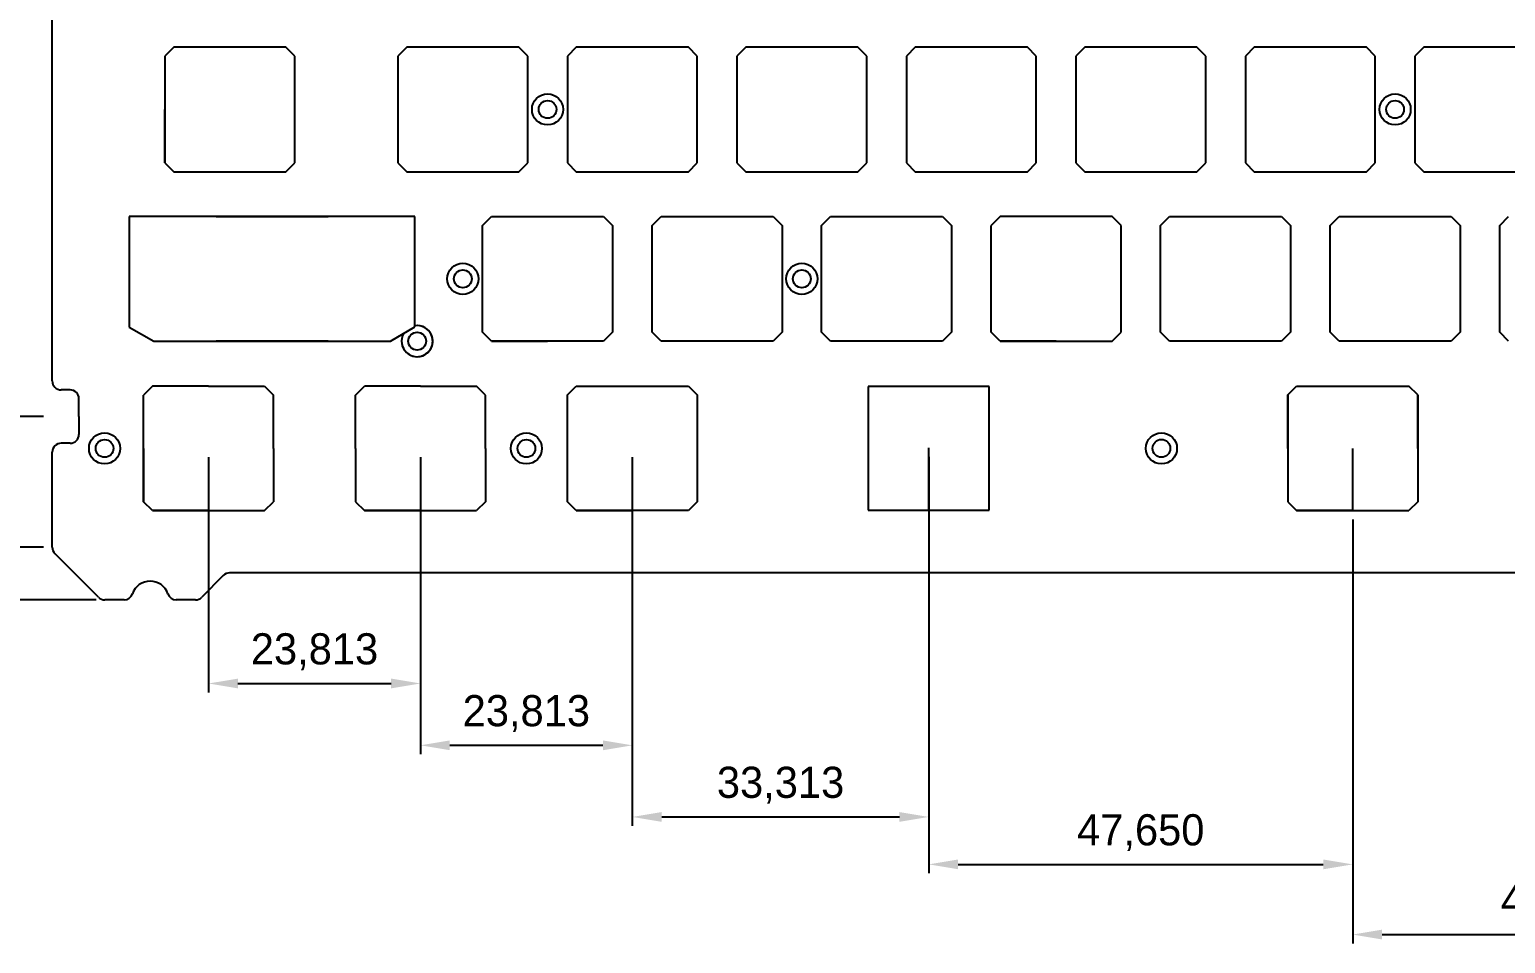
# Model space of a CAD drawing. Header units: millimetres. Extents: x -77 to 404, y -29 to 191.
# Drawn here: x 13.2 to 179.1, y -7.1 to 95.6 of the extents above; entities that cross this region are included whole.
import ezdxf

# ---------------------------------------------------------------- set-up
doc = ezdxf.new("R2010")
doc.units = ezdxf.units.MM
doc.header["$PDSIZE"] = -1
doc.dimstyles.new('ISO-25', dxfattribs={"dimtxt": 2.5, "dimasz": 2.5, "dimexe": 1.25, "dimexo": 0.625, "dimtad": 1, "dimtxsty": 'Standard', "dimcen": 2.5, "dimadec": 0, "dimazin": 0, "dimtfac": 1, "dimtmove": 0, "dimatfit": 3, "dimfxl": 1, "dimarcsym": 0})

# ---------------------------------------------------------------- blocks, each defined once
blk = doc.blocks.new('*D3')
at = {"color": 0, "lineweight": -2, "transparency": 16777216}
for p, q in [((14.76, 106.12), (-32.2, 106.12)), ((-31.2, 102.82), (-31.2, 82.69)), ((-31.2, 55.42), (-31.2, 75.55)), ((14.76, 52.12), (-32.2, 52.12))]:
    blk.add_line(p, q, dxfattribs=at)
at = {"color": 0, "transparency": 16777216}
for points in [[(-31.75, 102.82), (-30.65, 102.82), (-31.2, 106.12)], [(-31.75, 55.42), (-30.65, 55.42), (-31.2, 52.12)]]:
    blk.add_solid(points, dxfattribs=at)
at = {"layer": 'Defpoints', "color": 0, "transparency": 16777216}
for p in [(15.76, 106.12), (-31.2, 52.12), (15.76, 52.12)]:
    blk.add_point(p, dxfattribs=at)
at = {"color": 0, "transparency": 16777216, "insert": (-31.2, 79.12), "char_height": 3.5, "attachment_point": 5}
blk.add_mtext('54,000', dxfattribs=at)
blk = doc.blocks.new('*D4')
at = {"color": 0, "lineweight": -2, "transparency": 16777216}
for p, q in [((33.32, 47.55), (33.32, 21.12)), ((57.14, 47.55), (57.14, 21.12)), ((36.63, 22.12), (53.84, 22.12))]:
    blk.add_line(p, q, dxfattribs=at)
at = {"color": 0, "transparency": 16777216}
for points in [[(36.63, 22.67), (36.63, 21.57), (33.32, 22.12)], [(53.84, 22.67), (53.84, 21.57), (57.14, 22.12)]]:
    blk.add_solid(points, dxfattribs=at)
at = {"layer": 'Defpoints', "color": 0, "transparency": 16777216}
for p in [(33.32, 48.55), (57.14, 48.55), (57.14, 22.12)]:
    blk.add_point(p, dxfattribs=at)
at = {"color": 0, "transparency": 16777216, "insert": (45.23, 25.69), "char_height": 3.5, "attachment_point": 5}
blk.add_mtext('23,813', dxfattribs=at)
blk = doc.blocks.new('*D5')
at = {"color": 0, "lineweight": -2, "transparency": 16777216}
for p, q in [((57.14, 47.55), (57.14, 14.17)), ((80.95, 47.55), (80.95, 14.17)), ((60.44, 15.17), (77.65, 15.17))]:
    blk.add_line(p, q, dxfattribs=at)
at = {"color": 0, "transparency": 16777216}
for points in [[(60.44, 15.72), (60.44, 14.62), (57.14, 15.17)], [(77.65, 15.72), (77.65, 14.62), (80.95, 15.17)]]:
    blk.add_solid(points, dxfattribs=at)
at = {"layer": 'Defpoints', "color": 0, "transparency": 16777216}
for p in [(57.14, 48.55), (80.95, 48.55), (80.95, 15.17)]:
    blk.add_point(p, dxfattribs=at)
at = {"color": 0, "transparency": 16777216, "insert": (69.04, 18.74), "char_height": 3.5, "attachment_point": 5}
blk.add_mtext('23,813', dxfattribs=at)
blk = doc.blocks.new('*D11')
at = {"color": 0, "lineweight": -2, "transparency": 16777216}
for p, q in [((14.76, 52.12), (-42.91, 52.12)), ((-41.91, 48.82), (-41.91, 45.39)), ((-41.91, 34.82), (-41.91, 38.25)), ((14.86, 31.52), (-42.91, 31.52))]:
    blk.add_line(p, q, dxfattribs=at)
at = {"color": 0, "transparency": 16777216}
for points in [[(-42.46, 48.82), (-41.36, 48.82), (-41.91, 52.12)], [(-42.46, 34.82), (-41.36, 34.82), (-41.91, 31.52)]]:
    blk.add_solid(points, dxfattribs=at)
at = {"layer": 'Defpoints', "color": 0, "transparency": 16777216}
for p in [(15.76, 52.12), (-41.91, 31.52), (15.86, 31.52)]:
    blk.add_point(p, dxfattribs=at)
at = {"color": 0, "transparency": 16777216, "insert": (-41.91, 41.82), "char_height": 3.5, "attachment_point": 5}
blk.add_mtext('20,600', dxfattribs=at)
blk = doc.blocks.new('*D12')
at = {"color": 0, "lineweight": -2, "transparency": 16777216}
for p, q in [((-61.98, 40.74), (-61.98, 44.04)), ((14.76, 37.43), (-62.98, 37.43)), ((-61.98, 37.43), (-61.98, 31.52)), ((20.68, 31.52), (-62.98, 31.52)), ((-61.98, 28.22), (-61.98, 24.92)), ((-61.98, 24.92), (-76.92, 24.92))]:
    blk.add_line(p, q, dxfattribs=at)
at = {"color": 0, "transparency": 16777216}
for points in [[(-62.53, 40.74), (-61.43, 40.74), (-61.98, 37.43)], [(-62.53, 28.22), (-61.43, 28.22), (-61.98, 31.52)]]:
    blk.add_solid(points, dxfattribs=at)
at = {"layer": 'Defpoints', "color": 0, "transparency": 16777216}
for p in [(15.76, 37.43), (-61.98, 31.52), (21.68, 31.52)]:
    blk.add_point(p, dxfattribs=at)
at = {"color": 0, "transparency": 16777216, "insert": (-70.21, 28.48), "char_height": 3.5, "attachment_point": 5}
blk.add_mtext('5,914', dxfattribs=at)
blk = doc.blocks.new('*D19')
at = {"color": 0, "lineweight": -2, "transparency": 16777216}
for p, q in [((114.26, 47.6), (114.26, 6.12)), ((80.95, 40.55), (80.95, 6.12)), ((84.25, 7.12), (110.96, 7.12))]:
    blk.add_line(p, q, dxfattribs=at)
at = {"color": 0, "transparency": 16777216}
for points in [[(84.25, 7.67), (84.25, 6.57), (80.95, 7.12)], [(110.96, 7.67), (110.96, 6.57), (114.26, 7.12)]]:
    blk.add_solid(points, dxfattribs=at)
at = {"layer": 'Defpoints', "color": 0, "transparency": 16777216}
for p in [(114.26, 48.6), (80.95, 41.55), (114.26, 7.12)]:
    blk.add_point(p, dxfattribs=at)
at = {"color": 0, "transparency": 16777216, "insert": (97.61, 10.69), "char_height": 3.5, "attachment_point": 5}
blk.add_mtext('33,313', dxfattribs=at)
blk = doc.blocks.new('*D20')
at = {"color": 0, "lineweight": -2, "transparency": 16777216}
for p, q in [((114.26, 40.6), (114.26, 0.79)), ((161.91, 40.55), (161.91, 0.79)), ((117.56, 1.79), (158.61, 1.79))]:
    blk.add_line(p, q, dxfattribs=at)
at = {"color": 0, "transparency": 16777216}
for points in [[(117.56, 2.34), (117.56, 1.24), (114.26, 1.79)], [(158.61, 2.34), (158.61, 1.24), (161.91, 1.79)]]:
    blk.add_solid(points, dxfattribs=at)
at = {"layer": 'Defpoints', "color": 0, "transparency": 16777216}
for p in [(114.26, 41.6), (161.91, 41.55), (161.91, 1.79)]:
    blk.add_point(p, dxfattribs=at)
at = {"color": 0, "transparency": 16777216, "insert": (138.09, 5.35), "char_height": 3.5, "attachment_point": 5}
blk.add_mtext('47,650', dxfattribs=at)
blk = doc.blocks.new('*D21')
at = {"color": 0, "lineweight": -2, "transparency": 16777216}
for p, q in [((161.91, 40.55), (161.91, -7.1)), ((209.54, 40.6), (209.54, -7.1)), ((165.21, -6.1), (206.24, -6.1))]:
    blk.add_line(p, q, dxfattribs=at)
at = {"color": 0, "transparency": 16777216}
for points in [[(165.21, -5.55), (165.21, -6.65), (161.91, -6.1)], [(206.24, -5.55), (206.24, -6.65), (209.54, -6.1)]]:
    blk.add_solid(points, dxfattribs=at)
at = {"layer": 'Defpoints', "color": 0, "transparency": 16777216}
for p in [(161.91, 41.55), (209.54, 41.6), (209.54, -6.1)]:
    blk.add_point(p, dxfattribs=at)
at = {"color": 0, "transparency": 16777216, "insert": (185.72, -2.54), "char_height": 3.5, "attachment_point": 5}
blk.add_mtext('47,625', dxfattribs=at)

msp = doc.modelspace()

# ---------------------------------------------------------------- linework, layer by layer
at = {"color": 7, "true_color": 0xffffff}
for p, q in [((15.7624, 56.1203), (15.7624, 102.1203)), ((15.7624, 56.1203), (15.7624, 102.1203)), ((15.7624, 56.1203), (15.7624, 102.1203)), ((43.0061, 92.6453), (42.0061, 93.6453)), ((43.0061, 92.6453), (42.0061, 93.6453)), ((43.0061, 90.6453), (43.0061, 92.6453)), ((43.0061, 90.6453), (43.0061, 92.6453)), ((29.4061, 79.6453), (35.7061, 79.6453)), ((29.4061, 79.6453), (42.0061, 79.6453)), ((29.4061, 79.6453), (35.7061, 79.6453)), ((29.4061, 79.6453), (42.0061, 79.6453)), ((34.1686, 79.6453), (40.4686, 79.6453)), ((34.1686, 79.6453), (40.4686, 79.6453)), ((55.5999, 79.6453), (61.8999, 79.6453)), ((55.5999, 79.6453), (61.8999, 79.6453)), ((56.5186, 74.5983), (24.4186, 74.5983)), ((24.4186, 74.5983), (24.4186, 62.186)), ((56.5186, 62.201), (56.5186, 74.5983)), ((24.4186, 62.186), (27.1686, 60.5983)), ((53.7686, 60.5983), (56.5186, 62.201)), ((34.1686, 60.6012), (40.4686, 60.6012)), ((34.1686, 60.6012), (40.4686, 60.6012)), ((34.1686, 60.6012), (40.4686, 60.6012)), ((34.1686, 60.6012), (40.4686, 60.6012)), ((34.1686, 60.6012), (40.4686, 60.6012)), ((34.1686, 60.6012), (40.4686, 60.6012)), ((34.1686, 60.6012), (40.4686, 60.6012)), ((34.1686, 60.6012), (40.4686, 60.6012)), ((65.1249, 60.6012), (71.4249, 60.6012)), ((65.1249, 60.6012), (71.4249, 60.6012)), ((65.1249, 60.6012), (71.4249, 60.6012)), ((65.1249, 60.6012), (71.4249, 60.6012)), ((65.1249, 60.6012), (71.4249, 60.6012)), ((65.1249, 60.6012), (71.4249, 60.6012)), ((27.0249, 55.5453), (26.0249, 54.5453)), ((29.0249, 55.5453), (27.0249, 55.5453)), ((121.0624, 55.4983), (107.4624, 55.4983)), ((107.4624, 55.4983), (107.4624, 41.5983)), ((121.0624, 41.5983), (121.0624, 55.4983)), ((26.0249, 52.5453), (26.0249, 54.5453)), ((15.7624, 37.4345), (15.7624, 48.1203)), ((15.7624, 37.4345), (15.7624, 48.1203)), ((15.7624, 37.4345), (15.7624, 48.1203)), ((114.2624, 41.5983), (114.2624, 48.5983)), ((161.9124, 41.5483), (161.9124, 48.5483)), ((27.0249, 41.5453), (33.3249, 41.5453)), ((30.9436, 41.5453), (35.7061, 41.5453)), ((50.8374, 41.5453), (57.1374, 41.5453)), ((50.8374, 41.5453), (57.1374, 41.5453)), ((50.8374, 41.5453), (57.1374, 41.5453)), ((74.6499, 41.5512), (80.9499, 41.5512)), ((74.6499, 41.5512), (80.9499, 41.5512)), ((107.4624, 41.5983), (121.0624, 41.5983)), ((107.4624, 41.5983), (114.2624, 41.5983)), ((155.6124, 41.5483), (161.9124, 41.5483)), ((155.6124, 41.5483), (161.9124, 41.5483))]:
    msp.add_line(p, q, dxfattribs=at)
at = {"color": 7, "linetype": 'Continuous'}
for p, q in [((29.4061, 93.6453), (28.4061, 92.6453)), ((29.4061, 93.6453), (28.4061, 92.6453)), ((42.0061, 93.6453), (29.4061, 93.6453)), ((42.0061, 93.6453), (29.4061, 93.6453)), ((55.5999, 93.6453), (54.5999, 92.6453)), ((55.5999, 93.6453), (54.5999, 92.6453)), ((55.5999, 93.6453), (54.5999, 92.6453)), ((68.1999, 93.6453), (55.5999, 93.6453)), ((68.1999, 93.6453), (55.5999, 93.6453)), ((68.1999, 93.6453), (55.5999, 93.6453)), ((69.1999, 92.6453), (68.1999, 93.6453)), ((69.1999, 92.6453), (68.1999, 93.6453)), ((69.1999, 92.6453), (68.1999, 93.6453)), ((74.6499, 93.6453), (73.6499, 92.6453)), ((74.6499, 93.6453), (73.6499, 92.6453)), ((74.6499, 93.6453), (73.6499, 92.6453)), ((87.2499, 93.6453), (74.6499, 93.6453)), ((87.2499, 93.6453), (74.6499, 93.6453)), ((87.2499, 93.6453), (74.6499, 93.6453)), ((88.2499, 92.6453), (87.2499, 93.6453)), ((88.2499, 92.6453), (87.2499, 93.6453)), ((88.2499, 92.6453), (87.2499, 93.6453)), ((93.6999, 93.6453), (92.6999, 92.6453)), ((93.6999, 93.6453), (92.6999, 92.6453)), ((93.6999, 93.6453), (92.6999, 92.6453)), ((106.2999, 93.6453), (93.6999, 93.6453)), ((106.2999, 93.6453), (93.6999, 93.6453)), ((106.2999, 93.6453), (93.6999, 93.6453)), ((107.2999, 92.6453), (106.2999, 93.6453)), ((107.2999, 92.6453), (106.2999, 93.6453)), ((107.2999, 92.6453), (106.2999, 93.6453)), ((112.7499, 93.6453), (111.7499, 92.6453)), ((112.7499, 93.6453), (111.7499, 92.6453)), ((112.7499, 93.6453), (111.7499, 92.6453)), ((125.3499, 93.6453), (112.7499, 93.6453)), ((125.3499, 93.6453), (112.7499, 93.6453)), ((125.3499, 93.6453), (112.7499, 93.6453)), ((126.3499, 92.6453), (125.3499, 93.6453)), ((126.3499, 92.6453), (125.3499, 93.6453)), ((126.3499, 92.6453), (125.3499, 93.6453)), ((131.7999, 93.6453), (130.7999, 92.6453)), ((131.7999, 93.6453), (130.7999, 92.6453)), ((131.7999, 93.6453), (130.7999, 92.6453)), ((144.3999, 93.6453), (131.7999, 93.6453)), ((144.3999, 93.6453), (131.7999, 93.6453)), ((144.3999, 93.6453), (131.7999, 93.6453)), ((145.3999, 92.6453), (144.3999, 93.6453)), ((145.3999, 92.6453), (144.3999, 93.6453)), ((145.3999, 92.6453), (144.3999, 93.6453)), ((150.8499, 93.6453), (149.8499, 92.6453)), ((150.8499, 93.6453), (149.8499, 92.6453)), ((150.8499, 93.6453), (149.8499, 92.6453)), ((163.4499, 93.6453), (150.8499, 93.6453)), ((163.4499, 93.6453), (150.8499, 93.6453)), ((163.4499, 93.6453), (150.8499, 93.6453)), ((164.4499, 92.6453), (163.4499, 93.6453)), ((164.4499, 92.6453), (163.4499, 93.6453)), ((164.4499, 92.6453), (163.4499, 93.6453)), ((169.8999, 93.6453), (168.8999, 92.6453)), ((169.8999, 93.6453), (168.8999, 92.6453)), ((169.8999, 93.6453), (168.8999, 92.6453)), ((182.4999, 93.6453), (169.8999, 93.6453)), ((182.4999, 93.6453), (169.8999, 93.6453)), ((182.4999, 93.6453), (169.8999, 93.6453)), ((28.4061, 92.6453), (28.4061, 80.6453)), ((28.4061, 92.6453), (28.4061, 80.6453)), ((54.5999, 92.6453), (54.5999, 80.6453)), ((54.5999, 92.6453), (54.5999, 80.6453)), ((54.5999, 92.6453), (54.5999, 80.6453)), ((69.1999, 80.6453), (69.1999, 92.6453)), ((69.1999, 80.6453), (69.1999, 92.6453)), ((69.1999, 80.6453), (69.1999, 92.6453)), ((73.6499, 92.6453), (73.6499, 80.6453)), ((73.6499, 92.6453), (73.6499, 80.6453)), ((73.6499, 92.6453), (73.6499, 80.6453)), ((88.2499, 80.6453), (88.2499, 92.6453)), ((88.2499, 80.6453), (88.2499, 92.6453)), ((88.2499, 80.6453), (88.2499, 92.6453)), ((92.6999, 92.6453), (92.6999, 80.6453)), ((92.6999, 92.6453), (92.6999, 80.6453)), ((92.6999, 92.6453), (92.6999, 80.6453)), ((107.2999, 80.6453), (107.2999, 92.6453)), ((107.2999, 80.6453), (107.2999, 92.6453)), ((107.2999, 80.6453), (107.2999, 92.6453)), ((111.7499, 92.6453), (111.7499, 80.6453)), ((111.7499, 92.6453), (111.7499, 80.6453)), ((111.7499, 92.6453), (111.7499, 80.6453)), ((126.3499, 80.6453), (126.3499, 92.6453)), ((126.3499, 80.6453), (126.3499, 92.6453)), ((126.3499, 80.6453), (126.3499, 92.6453)), ((130.7999, 92.6453), (130.7999, 80.6453)), ((130.7999, 92.6453), (130.7999, 80.6453)), ((130.7999, 92.6453), (130.7999, 80.6453)), ((145.3999, 80.6453), (145.3999, 92.6453)), ((145.3999, 80.6453), (145.3999, 92.6453)), ((145.3999, 80.6453), (145.3999, 92.6453)), ((149.8499, 92.6453), (149.8499, 80.6453)), ((149.8499, 92.6453), (149.8499, 80.6453)), ((149.8499, 92.6453), (149.8499, 80.6453)), ((164.4499, 80.6453), (164.4499, 92.6453)), ((164.4499, 80.6453), (164.4499, 92.6453)), ((164.4499, 80.6453), (164.4499, 92.6453)), ((168.8999, 92.6453), (168.8999, 80.6453)), ((168.8999, 92.6453), (168.8999, 80.6453)), ((168.8999, 92.6453), (168.8999, 80.6453)), ((43.0061, 80.6453), (43.0061, 90.6453)), ((43.0061, 80.6453), (43.0061, 90.6453)), ((28.4061, 80.6453), (29.4061, 79.6453)), ((28.4061, 80.6453), (29.4061, 79.6453)), ((29.4061, 79.6453), (42.0061, 79.6453)), ((29.4061, 79.6453), (42.0061, 79.6453)), ((42.0061, 79.6453), (43.0061, 80.6453)), ((42.0061, 79.6453), (43.0061, 80.6453)), ((54.5999, 80.6453), (55.5999, 79.6453)), ((54.5999, 80.6453), (55.5999, 79.6453)), ((54.5999, 80.6453), (55.5999, 79.6453)), ((55.5999, 79.6453), (68.1999, 79.6453)), ((55.5999, 79.6453), (68.1999, 79.6453)), ((55.5999, 79.6453), (68.1999, 79.6453)), ((68.1999, 79.6453), (69.1999, 80.6453)), ((68.1999, 79.6453), (69.1999, 80.6453)), ((68.1999, 79.6453), (69.1999, 80.6453)), ((73.6499, 80.6453), (74.6499, 79.6453)), ((73.6499, 80.6453), (74.6499, 79.6453)), ((73.6499, 80.6453), (74.6499, 79.6453)), ((74.6499, 79.6453), (87.2499, 79.6453)), ((74.6499, 79.6453), (87.2499, 79.6453)), ((74.6499, 79.6453), (87.2499, 79.6453)), ((87.2499, 79.6453), (88.2499, 80.6453)), ((87.2499, 79.6453), (88.2499, 80.6453)), ((87.2499, 79.6453), (88.2499, 80.6453)), ((92.6999, 80.6453), (93.6999, 79.6453)), ((92.6999, 80.6453), (93.6999, 79.6453)), ((92.6999, 80.6453), (93.6999, 79.6453)), ((93.6999, 79.6453), (106.2999, 79.6453)), ((93.6999, 79.6453), (106.2999, 79.6453)), ((93.6999, 79.6453), (106.2999, 79.6453)), ((106.2999, 79.6453), (107.2999, 80.6453)), ((106.2999, 79.6453), (107.2999, 80.6453)), ((106.2999, 79.6453), (107.2999, 80.6453)), ((111.7499, 80.6453), (112.7499, 79.6453)), ((111.7499, 80.6453), (112.7499, 79.6453)), ((111.7499, 80.6453), (112.7499, 79.6453)), ((112.7499, 79.6453), (125.3499, 79.6453)), ((112.7499, 79.6453), (125.3499, 79.6453)), ((112.7499, 79.6453), (125.3499, 79.6453)), ((125.3499, 79.6453), (126.3499, 80.6453)), ((125.3499, 79.6453), (126.3499, 80.6453)), ((125.3499, 79.6453), (126.3499, 80.6453)), ((130.7999, 80.6453), (131.7999, 79.6453)), ((130.7999, 80.6453), (131.7999, 79.6453)), ((130.7999, 80.6453), (131.7999, 79.6453)), ((131.7999, 79.6453), (144.3999, 79.6453)), ((131.7999, 79.6453), (144.3999, 79.6453)), ((131.7999, 79.6453), (144.3999, 79.6453)), ((144.3999, 79.6453), (145.3999, 80.6453)), ((144.3999, 79.6453), (145.3999, 80.6453)), ((144.3999, 79.6453), (145.3999, 80.6453)), ((149.8499, 80.6453), (150.8499, 79.6453)), ((149.8499, 80.6453), (150.8499, 79.6453)), ((149.8499, 80.6453), (150.8499, 79.6453)), ((150.8499, 79.6453), (163.4499, 79.6453)), ((150.8499, 79.6453), (163.4499, 79.6453)), ((150.8499, 79.6453), (163.4499, 79.6453)), ((163.4499, 79.6453), (164.4499, 80.6453)), ((163.4499, 79.6453), (164.4499, 80.6453)), ((163.4499, 79.6453), (164.4499, 80.6453)), ((168.8999, 80.6453), (169.8999, 79.6453)), ((168.8999, 80.6453), (169.8999, 79.6453)), ((168.8999, 80.6453), (169.8999, 79.6453)), ((169.8999, 79.6453), (182.4999, 79.6453)), ((169.8999, 79.6453), (182.4999, 79.6453)), ((169.8999, 79.6453), (182.4999, 79.6453)), ((27.1686, 60.5983), (53.7686, 60.5983))]:
    msp.add_line(p, q, dxfattribs=at)
for p, q in [((28.4061, 80.6453), (28.4061, 86.6453)), ((28.4061, 80.6453), (28.4061, 86.6453)), ((29.4061, 79.6453), (35.7061, 79.6453)), ((29.4061, 79.6453), (35.7061, 79.6453)), ((34.1686, 79.6453), (40.4686, 79.6453)), ((34.1686, 79.6453), (40.4686, 79.6453)), ((55.5999, 79.6453), (61.8999, 79.6453)), ((55.5999, 79.6453), (61.8999, 79.6453)), ((131.7999, 79.6453), (138.0999, 79.6453)), ((131.7999, 79.6453), (138.0999, 79.6453)), ((34.1686, 74.5953), (46.7686, 74.5953)), ((34.1686, 74.5953), (40.4686, 74.5953)), ((34.1686, 74.5953), (40.4686, 74.5953)), ((34.1686, 74.5953), (46.7686, 74.5953)), ((34.1686, 74.5953), (40.4686, 74.5953)), ((34.1686, 74.5953), (40.4686, 74.5953)), ((40.4686, 74.5953), (46.7686, 74.5953)), ((40.4686, 74.5953), (46.7686, 74.5953)), ((40.4686, 74.5953), (46.7686, 74.5953)), ((40.4686, 74.5953), (46.7686, 74.5953)), ((64.1278, 73.5983), (65.1249, 74.5953)), ((64.1278, 73.5983), (65.1249, 74.5953)), ((64.1278, 73.5983), (65.1249, 74.5953)), ((64.1278, 61.5983), (64.1278, 73.5983)), ((64.1278, 61.5983), (64.1278, 73.5983)), ((64.1278, 61.5983), (64.1278, 73.5983)), ((65.1249, 74.5953), (77.7249, 74.5953)), ((65.1249, 74.5953), (77.7249, 74.5953)), ((65.1249, 74.5953), (77.7249, 74.5953)), ((77.7249, 74.5953), (78.7219, 73.5983)), ((77.7249, 74.5953), (78.7219, 73.5983)), ((77.7249, 74.5953), (78.7219, 73.5983)), ((78.7219, 73.5983), (78.7219, 61.5983)), ((78.7219, 73.5983), (78.7219, 61.5983)), ((78.7219, 73.5983), (78.7219, 61.5983)), ((83.1778, 73.5983), (84.1749, 74.5953)), ((83.1778, 73.5983), (84.1749, 74.5953)), ((83.1778, 73.5983), (84.1749, 74.5953)), ((83.1778, 61.5983), (83.1778, 73.5983)), ((83.1778, 61.5983), (83.1778, 73.5983)), ((83.1778, 61.5983), (83.1778, 73.5983)), ((84.1749, 74.5953), (96.7749, 74.5953)), ((84.1749, 74.5953), (96.7749, 74.5953)), ((84.1749, 74.5953), (96.7749, 74.5953)), ((96.7749, 74.5953), (97.7719, 73.5983)), ((96.7749, 74.5953), (97.7719, 73.5983)), ((96.7749, 74.5953), (97.7719, 73.5983)), ((97.7719, 73.5983), (97.7719, 61.5983)), ((97.7719, 73.5983), (97.7719, 61.5983)), ((97.7719, 73.5983), (97.7719, 61.5983)), ((102.2278, 73.5983), (103.2249, 74.5953)), ((102.2278, 73.5983), (103.2249, 74.5953)), ((102.2278, 73.5983), (103.2249, 74.5953)), ((102.2278, 61.5983), (102.2278, 73.5983)), ((102.2278, 61.5983), (102.2278, 73.5983)), ((102.2278, 61.5983), (102.2278, 73.5983)), ((103.2249, 74.5953), (115.8249, 74.5953)), ((103.2249, 74.5953), (115.8249, 74.5953)), ((103.2249, 74.5953), (115.8249, 74.5953)), ((115.8249, 74.5953), (116.8219, 73.5983)), ((115.8249, 74.5953), (116.8219, 73.5983)), ((115.8249, 74.5953), (116.8219, 73.5983)), ((116.8219, 73.5983), (116.8219, 61.5983)), ((116.8219, 73.5983), (116.8219, 61.5983)), ((116.8219, 73.5983), (116.8219, 61.5983)), ((122.2749, 74.5953), (121.2778, 73.5983)), ((122.2749, 74.5953), (121.2778, 73.5983)), ((122.2749, 74.5953), (121.2778, 73.5983)), ((121.2778, 61.5983), (121.2778, 73.5983)), ((121.2778, 61.5983), (121.2778, 73.5983)), ((121.2778, 61.5983), (121.2778, 73.5983)), ((134.8749, 74.5953), (122.2749, 74.5953)), ((134.8749, 74.5953), (122.2749, 74.5953)), ((134.8749, 74.5953), (122.2749, 74.5953)), ((135.8719, 73.5983), (134.8749, 74.5953)), ((135.8719, 73.5983), (134.8749, 74.5953)), ((135.8719, 73.5983), (134.8749, 74.5953)), ((135.8719, 61.5983), (135.8719, 73.5983)), ((135.8719, 61.5983), (135.8719, 73.5983)), ((135.8719, 61.5983), (135.8719, 73.5983)), ((140.3278, 73.5983), (141.3249, 74.5953)), ((140.3278, 73.5983), (141.3249, 74.5953)), ((140.3278, 73.5983), (141.3249, 74.5953)), ((140.3278, 61.5983), (140.3278, 73.5983)), ((140.3278, 61.5983), (140.3278, 73.5983)), ((140.3278, 61.5983), (140.3278, 73.5983)), ((141.3249, 74.5953), (153.9249, 74.5953)), ((141.3249, 74.5953), (153.9249, 74.5953)), ((141.3249, 74.5953), (153.9249, 74.5953)), ((153.9249, 74.5953), (154.9219, 73.5983)), ((153.9249, 74.5953), (154.9219, 73.5983)), ((153.9249, 74.5953), (154.9219, 73.5983)), ((154.9219, 73.5983), (154.9219, 61.5983)), ((154.9219, 73.5983), (154.9219, 61.5983)), ((154.9219, 73.5983), (154.9219, 61.5983)), ((159.3778, 73.5983), (160.3749, 74.5953)), ((159.3778, 73.5983), (160.3749, 74.5953)), ((159.3778, 73.5983), (160.3749, 74.5953)), ((159.3778, 61.5983), (159.3778, 73.5983)), ((159.3778, 61.5983), (159.3778, 73.5983)), ((159.3778, 61.5983), (159.3778, 73.5983)), ((160.3749, 74.5953), (172.9749, 74.5953)), ((160.3749, 74.5953), (172.9749, 74.5953)), ((160.3749, 74.5953), (172.9749, 74.5953)), ((172.9749, 74.5953), (173.9719, 73.5983)), ((172.9749, 74.5953), (173.9719, 73.5983)), ((172.9749, 74.5953), (173.9719, 73.5983)), ((173.9719, 73.5983), (173.9719, 61.5983)), ((173.9719, 73.5983), (173.9719, 61.5983)), ((173.9719, 73.5983), (173.9719, 61.5983)), ((178.4278, 73.5983), (179.4249, 74.5953)), ((178.4278, 73.5983), (179.4249, 74.5953)), ((178.4278, 73.5983), (179.4249, 74.5953)), ((178.4278, 61.5983), (178.4278, 73.5983)), ((178.4278, 61.5983), (178.4278, 73.5983)), ((178.4278, 61.5983), (178.4278, 73.5983)), ((65.1249, 60.6012), (64.1278, 61.5983)), ((65.1249, 60.6012), (64.1278, 61.5983)), ((65.1249, 60.6012), (64.1278, 61.5983)), ((78.7219, 61.5983), (77.7249, 60.6012)), ((78.7219, 61.5983), (77.7249, 60.6012)), ((78.7219, 61.5983), (77.7249, 60.6012)), ((84.1749, 60.6012), (83.1778, 61.5983)), ((84.1749, 60.6012), (83.1778, 61.5983)), ((84.1749, 60.6012), (83.1778, 61.5983)), ((97.7719, 61.5983), (96.7749, 60.6012)), ((97.7719, 61.5983), (96.7749, 60.6012)), ((97.7719, 61.5983), (96.7749, 60.6012)), ((103.2249, 60.6012), (102.2278, 61.5983)), ((103.2249, 60.6012), (102.2278, 61.5983)), ((103.2249, 60.6012), (102.2278, 61.5983)), ((116.8219, 61.5983), (115.8249, 60.6012)), ((116.8219, 61.5983), (115.8249, 60.6012)), ((116.8219, 61.5983), (115.8249, 60.6012)), ((122.2749, 60.6012), (121.2778, 61.5983)), ((122.2749, 60.6012), (121.2778, 61.5983)), ((122.2749, 60.6012), (121.2778, 61.5983)), ((134.8749, 60.6012), (135.8719, 61.5983)), ((134.8749, 60.6012), (135.8719, 61.5983)), ((134.8749, 60.6012), (135.8719, 61.5983)), ((141.3249, 60.6012), (140.3278, 61.5983)), ((141.3249, 60.6012), (140.3278, 61.5983)), ((141.3249, 60.6012), (140.3278, 61.5983)), ((154.9219, 61.5983), (153.9249, 60.6012)), ((154.9219, 61.5983), (153.9249, 60.6012)), ((154.9219, 61.5983), (153.9249, 60.6012)), ((160.3749, 60.6012), (159.3778, 61.5983)), ((160.3749, 60.6012), (159.3778, 61.5983)), ((160.3749, 60.6012), (159.3778, 61.5983)), ((173.9719, 61.5983), (172.9749, 60.6012)), ((173.9719, 61.5983), (172.9749, 60.6012)), ((173.9719, 61.5983), (172.9749, 60.6012)), ((179.4249, 60.6012), (178.4278, 61.5983)), ((179.4249, 60.6012), (178.4278, 61.5983)), ((179.4249, 60.6012), (178.4278, 61.5983)), ((40.4686, 60.6012), (34.1686, 60.6012)), ((46.7686, 60.6012), (34.1686, 60.6012)), ((34.1686, 60.6012), (40.4686, 60.6012)), ((46.7686, 60.6012), (34.1686, 60.6012)), ((34.1686, 60.6012), (40.4686, 60.6012)), ((40.4686, 60.6012), (34.1686, 60.6012)), ((46.7686, 60.6012), (34.1686, 60.6012)), ((34.1686, 60.6012), (40.4686, 60.6012)), ((46.7686, 60.6012), (34.1686, 60.6012)), ((34.1686, 60.6012), (40.4686, 60.6012)), ((40.4686, 60.6012), (46.7686, 60.6012)), ((40.4686, 60.6012), (46.7686, 60.6012)), ((71.4249, 60.6012), (65.1249, 60.6012)), ((71.4249, 60.6012), (65.1249, 60.6012)), ((77.7249, 60.6012), (65.1249, 60.6012)), ((77.7249, 60.6012), (71.4249, 60.6012)), ((77.7249, 60.6012), (71.4249, 60.6012)), ((90.4749, 60.6012), (84.1749, 60.6012)), ((90.4749, 60.6012), (84.1749, 60.6012)), ((96.7749, 60.6012), (84.1749, 60.6012)), ((96.7749, 60.6012), (90.4749, 60.6012)), ((96.7749, 60.6012), (90.4749, 60.6012)), ((109.5249, 60.6012), (103.2249, 60.6012)), ((109.5249, 60.6012), (103.2249, 60.6012)), ((115.8249, 60.6012), (103.2249, 60.6012)), ((115.8249, 60.6012), (109.5249, 60.6012)), ((115.8249, 60.6012), (109.5249, 60.6012)), ((128.5749, 60.6012), (122.2749, 60.6012)), ((128.5749, 60.6012), (122.2749, 60.6012)), ((122.2749, 60.6012), (134.8749, 60.6012)), ((128.5749, 60.6012), (134.8749, 60.6012)), ((128.5749, 60.6012), (134.8749, 60.6012)), ((147.6249, 60.6012), (141.3249, 60.6012)), ((147.6249, 60.6012), (141.3249, 60.6012)), ((153.9249, 60.6012), (141.3249, 60.6012)), ((153.9249, 60.6012), (147.6249, 60.6012)), ((153.9249, 60.6012), (147.6249, 60.6012)), ((166.6749, 60.6012), (160.3749, 60.6012)), ((166.6749, 60.6012), (160.3749, 60.6012)), ((172.9749, 60.6012), (160.3749, 60.6012)), ((172.9749, 60.6012), (166.6749, 60.6012)), ((172.9749, 60.6012), (166.6749, 60.6012)), ((17.7624, 55.1203), (16.7624, 55.1203)), ((17.7624, 55.1203), (16.7624, 55.1203)), ((17.7624, 55.1203), (16.7624, 55.1203)), ((33.3249, 55.5453), (29.0249, 55.5453)), ((33.3249, 55.5453), (39.6249, 55.5453)), ((39.6249, 55.5453), (40.6249, 54.5453)), ((49.8374, 54.5453), (50.8374, 55.5453)), ((57.1374, 55.5453), (50.8374, 55.5453)), ((57.1374, 55.5453), (63.4374, 55.5453)), ((64.4374, 54.5453), (63.4374, 55.5453)), ((73.6528, 54.5483), (74.6499, 55.5453)), ((74.6499, 55.5453), (80.9499, 55.5453)), ((80.9499, 55.5453), (87.2499, 55.5453)), ((87.2499, 55.5453), (88.2469, 54.5483)), ((154.6124, 54.5483), (155.6094, 55.5453)), ((155.6094, 55.5453), (168.2094, 55.5453)), ((169.2124, 54.5483), (168.2124, 55.5483)), ((18.7624, 52.1203), (18.7624, 54.1203)), ((18.7624, 52.1203), (18.7624, 54.1203)), ((18.7624, 52.1203), (18.7624, 54.1203)), ((40.6249, 48.5453), (40.6249, 54.5453)), ((49.8374, 48.5453), (49.8374, 54.5453)), ((64.4374, 48.5453), (64.4374, 54.5453)), ((73.6528, 42.5483), (73.6528, 54.5483)), ((88.2469, 54.5483), (88.2469, 42.5483)), ((154.6124, 48.5483), (154.6124, 54.5483)), ((154.6124, 54.5483), (154.6124, 42.5483)), ((169.2124, 48.5483), (169.2124, 54.5483)), ((169.2124, 54.5483), (169.2124, 42.5483)), ((18.7624, 52.1203), (18.7624, 50.1203)), ((18.7624, 52.1203), (18.7624, 50.1203)), ((18.7624, 52.1203), (18.7624, 50.1203)), ((26.0249, 48.5453), (26.0249, 52.5453)), ((17.7624, 49.1203), (16.7624, 49.1203)), ((17.7624, 49.1203), (16.7624, 49.1203)), ((17.7624, 49.1203), (16.7624, 49.1203)), ((26.0249, 48.5453), (26.0249, 42.5453)), ((26.0249, 42.5453), (26.0249, 48.5453)), ((40.6249, 48.5453), (40.6249, 42.5453)), ((49.8374, 48.5453), (49.8374, 42.5453)), ((64.4374, 48.5453), (64.4374, 42.5453)), ((73.6528, 42.5483), (73.6528, 48.5483)), ((27.0249, 41.5453), (26.0249, 42.5453)), ((33.3249, 41.5453), (27.0249, 41.5453)), ((27.0249, 41.5453), (33.3249, 41.5453)), ((33.3249, 41.5453), (39.6249, 41.5453)), ((39.6249, 41.5453), (40.6249, 42.5453)), ((49.8374, 42.5453), (50.8374, 41.5453)), ((57.1374, 41.5453), (50.8374, 41.5453)), ((57.1374, 41.5453), (63.4374, 41.5453)), ((64.4374, 42.5453), (63.4374, 41.5453)), ((74.6499, 41.5512), (73.6528, 42.5483)), ((87.2499, 41.5512), (74.6499, 41.5512)), ((74.6499, 41.5512), (80.9499, 41.5512)), ((74.6499, 41.5512), (80.9499, 41.5512)), ((88.2469, 42.5483), (87.2499, 41.5512)), ((154.6124, 42.5483), (155.6124, 41.5483)), ((161.9124, 41.5483), (155.6124, 41.5483)), ((155.6124, 41.5483), (161.9124, 41.5483)), ((161.9124, 41.5483), (168.2124, 41.5483)), ((169.2124, 42.5483), (168.2124, 41.5483)), ((20.9695, 31.8132), (16.0552, 36.7274)), ((20.9695, 31.8132), (16.0552, 36.7274)), ((20.9695, 31.8132), (16.0552, 36.7274)), ((34.969, 34.2494), (32.5557, 31.8161)), ((34.969, 34.2494), (32.5557, 31.8161)), ((34.969, 34.2494), (32.5557, 31.8161)), ((354.8207, 34.5453), (35.679, 34.5453)), ((354.8207, 34.5453), (35.679, 34.5453)), ((354.8207, 34.5453), (35.679, 34.5453)), ((23.8281, 31.5203), (21.6766, 31.5203)), ((23.8281, 31.5203), (21.6766, 31.5203)), ((23.8281, 31.5203), (21.6766, 31.5203)), ((31.8457, 31.5203), (29.6966, 31.5203)), ((31.8457, 31.5203), (29.6966, 31.5203)), ((31.8457, 31.5203), (29.6966, 31.5203))]:
    msp.add_line(p, q)
at = {"color": 7, "true_color": 0xffffff}
for centre, radius in [((71.4249, 86.6453), 1.75), ((71.4249, 86.6453), 1.75), ((71.4249, 86.6453), 1.75), ((166.6749, 86.6453), 1.75), ((166.6749, 86.6453), 1.75), ((166.6749, 86.6453), 1.75), ((71.4249, 86.6453), 1), ((71.4249, 86.6453), 1), ((71.4249, 86.6453), 1), ((166.6749, 86.6453), 1), ((166.6749, 86.6453), 1), ((166.6749, 86.6453), 1), ((61.8999, 67.6012), 1.75), ((61.8999, 67.6012), 1.75), ((61.8999, 67.6012), 1), ((61.8999, 67.6012), 1), ((99.9999, 67.6012), 1.75), ((99.9999, 67.6012), 1.75), ((99.9999, 67.6012), 1.75), ((99.9999, 67.6012), 1), ((99.9999, 67.6012), 1), ((99.9999, 67.6012), 1), ((56.7686, 60.5983), 1), ((56.7686, 60.5983), 1), ((21.6374, 48.5453), 1.75), ((21.6374, 48.5453), 1.75), ((21.6374, 48.5453), 1.75), ((69.0436, 48.5453), 1.75), ((140.4124, 48.5483), 1.75), ((21.6374, 48.5453), 1), ((21.6374, 48.5453), 1), ((21.6374, 48.5453), 1), ((69.0436, 48.5453), 1), ((140.4124, 48.5483), 1)]:
    msp.add_circle(centre, radius, dxfattribs=at)
for centre, radius, start, end in [((56.7686, 60.5983), 1.75, 151.002719, 90), ((56.7686, 60.5983), 1.75, 151.002719, 90), ((56.7686, 60.5983), 1.75, 150.556104, 98.213211), ((16.7624, 56.1203), 1, 180, 270), ((16.7624, 56.1203), 1, 180, 270), ((16.7624, 56.1203), 1, 180, 270), ((16.7624, 48.1203), 1, 90, 180), ((16.7624, 48.1203), 1, 90, 180), ((16.7624, 48.1203), 1, 90, 180), ((16.7624, 37.4345), 1, 180, 225), ((16.7624, 37.4345), 1, 180, 225), ((16.7624, 37.4345), 1, 180, 225)]:
    msp.add_arc(centre, radius, start, end, dxfattribs=at)
for centre, radius, start, end in [((17.7624, 54.1203), 1, 0, 90), ((17.7624, 54.1203), 1, 0, 90), ((17.7624, 54.1203), 1, 0, 90), ((17.7624, 50.1203), 1, 270, 0), ((17.7624, 50.1203), 1, 270, 0), ((17.7624, 50.1203), 1, 270, 0), ((26.7624, 31.5203), 2.1, 18.819063, 161.180937), ((26.7624, 31.5203), 2.1, 18.819063, 161.180937), ((26.7624, 31.5203), 2.1, 18.819063, 161.180937), ((35.679, 33.5453), 1, 90, 135.23774), ((35.679, 33.5453), 1, 90, 135.23774), ((35.679, 33.5453), 1, 90, 135.23774), ((21.6766, 32.5203), 1, 225, 270), ((21.6766, 32.5203), 1, 225, 270), ((21.6766, 32.5203), 1, 225, 270), ((23.8281, 32.5203), 1, 270, 341.180937), ((23.8281, 32.5203), 1, 270, 341.180937), ((23.8281, 32.5203), 1, 270, 341.180937), ((29.6966, 32.5203), 1, 198.819063, 270), ((29.6966, 32.5203), 1, 198.819063, 270), ((29.6966, 32.5203), 1, 198.819063, 270), ((31.8457, 32.5203), 1, 270, 315.23774), ((31.8457, 32.5203), 1, 270, 315.23774), ((31.8457, 32.5203), 1, 270, 315.23774)]:
    msp.add_arc(centre, radius, start, end)

# ---------------------------------------------------------------- dimensions: what is measured, and where the dimension line sits
dim = msp.add_linear_dim(base=(-31.2026, 52.1203), p1=(15.7624, 106.1203), p2=(15.7624, 52.1203), angle=90, dimstyle='ISO-25', override={"dimtxt": 3.5, "dimasz": 3.302, "dimexe": 1, "dimexo": 1, "dimgap": 1.524, "dimtih": 1, "dimtoh": 1, "dimdec": 3, "dimzin": 0, "dimadec": 2, "dimtdec": 3, "dimtzin": 0})
dim.commit()
dim.dimension.update_dxf_attribs({"geometry": '*D3', "text_midpoint": (-31.2026, 79.1203)})
at = {"color": 2, "true_color": 0xf1eb1f}
for base, p1, p2, picture, middle in [((-41.9086, 31.5203), (15.7624, 52.1203), (15.8612, 31.5203), '*D11', (-41.9086, 41.8203)), ((-61.9756, 31.5203), (15.7624, 37.4345), (21.6766, 31.5203), '*D12', (-70.2079, 28.4819))]:
    dim = msp.add_linear_dim(base=base, p1=p1, p2=p2, angle=90, dimstyle='ISO-25', override={"dimtxt": 3.5, "dimasz": 3.302, "dimexe": 1, "dimexo": 1, "dimgap": 1.524, "dimtih": 1, "dimtoh": 1, "dimdec": 3, "dimzin": 0, "dimadec": 2, "dimtdec": 3, "dimtzin": 0}, dxfattribs=at)
    dim.commit()
    dim.dimension.update_dxf_attribs({"geometry": picture, "text_midpoint": middle})
at = {"color": 51, "true_color": 0xf7f281}
for base, p1, p2, picture, middle in [((57.1373557006, 22.120061381), (33.3248557006, 48.545272006), (57.1373557006, 48.545272006), '*D4', (45.2311057006, 25.6857280477)), ((80.9498557006, 15.1724588595), (57.1373557006, 48.545272006), (80.9498557006, 48.5512308831), '*D5', (69.0436057006, 18.7381255262)), ((114.2623557006, 7.1200290234), (80.9498557006, 41.5512308831), (114.2623557006, 48.5982514446), '*D19', (97.6061057006, 10.68569569)), ((161.9124, 1.7882), (114.2624, 41.5983), (161.9124, 41.5483), '*D20', (138.0874, 5.3538)), ((209.5374, -6.1024), (161.9124, 41.5483), (209.5374, 41.5983), '*D21', (185.7249, -2.5367))]:
    dim = msp.add_linear_dim(base=base, p1=p1, p2=p2, dimstyle='ISO-25', override={"dimtxt": 3.5, "dimasz": 3.302, "dimexe": 1, "dimexo": 1, "dimgap": 1.524, "dimtih": 1, "dimtoh": 1, "dimdec": 3, "dimzin": 0, "dimadec": 2, "dimtdec": 3, "dimtzin": 0}, dxfattribs=at)
    dim.commit()
    dim.dimension.update_dxf_attribs({"geometry": picture, "text_midpoint": middle})

doc.saveas('drawing.dxf')
